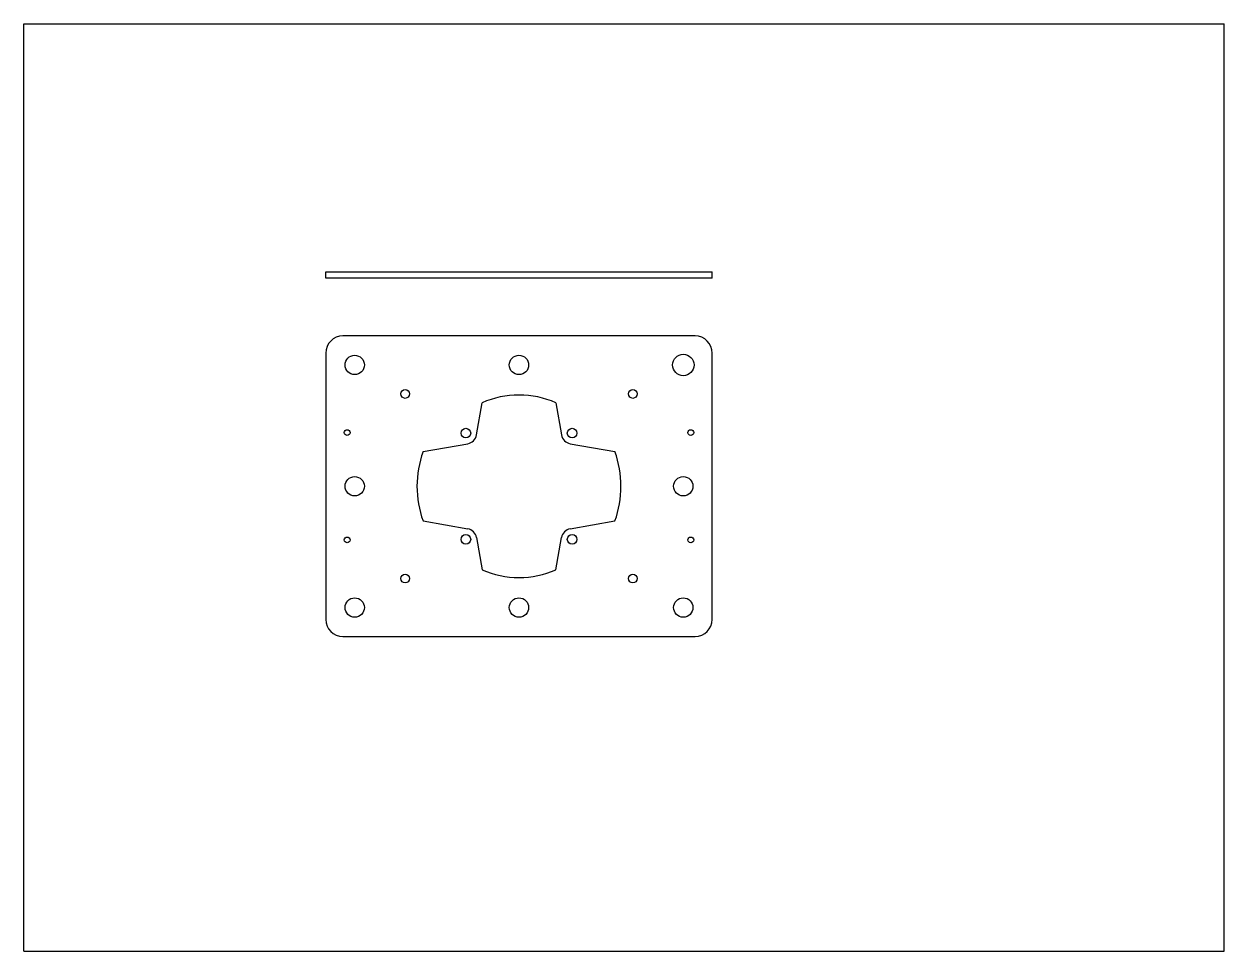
# Model space of a CAD drawing. Header units: millimetres. Extents: x 0 to 559, y 0 to 432.
import ezdxf

# ---------------------------------------------------------------- set-up
doc = ezdxf.new("R2010")
doc.units = ezdxf.units.MM
doc.header["$LTSCALE"] = 30.734
doc.layers.get('0').update_dxf_attribs({"linetype": 'CONTINUOUS'})
doc.layers.add('02___PRT_ALL_AXES', color=7, linetype='CONTINUOUS')

msp = doc.modelspace()

# ---------------------------------------------------------------- linework, layer by layer
at = {"color": 7, "linetype": 'Continuous'}
for p, q in [((0, 0), (0, 431.8)), ((0, 431.8), (558.8, 431.8)), ((558.8, 0), (558.8, 431.8)), ((140.5, 313.35), (140.5, 316.35)), ((140.5, 316.35), (320.5, 316.35)), ((320.5, 313.35), (140.5, 313.35)), ((320.5, 313.35), (320.5, 316.35)), ((312.5, 286.48), (148.5, 286.48)), ((140.5, 278.48), (140.5, 154.48)), ((320.5, 154.48), (320.5, 278.48)), ((210.68, 240.36), (213.32, 255.35)), ((247.69, 255.35), (250.33, 240.36)), ((185.84, 232.64), (206.62, 236.31)), ((254.39, 236.31), (275.17, 232.64)), ((185.84, 200.32), (206.62, 196.66)), ((254.39, 196.66), (275.17, 200.32)), ((210.68, 192.6), (213.32, 177.61)), ((247.69, 177.61), (250.33, 192.6)), ((148.5, 146.48), (312.5, 146.48)), ((0, 0), (558.8, 0))]:
    msp.add_line(p, q, dxfattribs=at)
for centre, radius, start, end in [((148.5, 278.48), 8, 90, 180), ((312.5, 278.48), 8, 0, 90), ((230.5, 216.48), 42.5, 66.155, 113.845), ((205.76, 241.23), 5, 280, 350), ((255.25, 241.23), 5, 190, 260), ((230.5, 216.48), 47.5, 160.1109, 199.8891), ((230.5, 216.48), 47.5, 340.1109, 19.8891), ((205.76, 191.73), 5, 10, 80), ((255.25, 191.73), 5, 100, 170), ((230.5, 216.48), 42.5, 246.155, 293.845), ((148.5, 154.48), 8, 180, 270), ((312.5, 154.48), 8, 270, 360)]:
    msp.add_arc(centre, radius, start, end, dxfattribs=at)
at = {"layer": '02___PRT_ALL_AXES', "color": 7, "linetype": 'Continuous'}
for centre, radius in [((154, 272.98), 4.5), ((230.5, 272.98), 4.5), ((307, 272.98), 5), ((177.5, 259.48), 2.05), ((283.5, 259.48), 2.05), ((150.5, 241.48), 1.35), ((205.76, 241.23), 2.25), ((255.25, 241.23), 2.25), ((310.5, 241.48), 1.35), ((154, 216.48), 4.5), ((307, 216.48), 4.5), ((150.5, 191.48), 1.35), ((205.76, 191.73), 2.25), ((255.25, 191.73), 2.25), ((310.5, 191.48), 1.35), ((177.5, 173.48), 2.05), ((283.5, 173.48), 2.05), ((154, 159.98), 4.5), ((230.5, 159.98), 4.5), ((307, 159.98), 4.5)]:
    msp.add_circle(centre, radius, dxfattribs=at)

doc.saveas('drawing.dxf')
